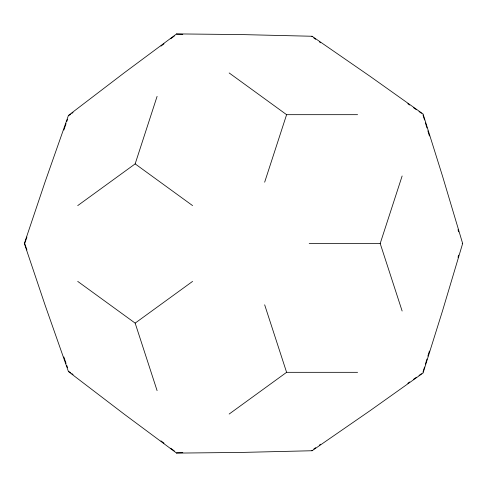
<?xml version="1.0" encoding="UTF-8"?>
<svg xmlns="http://www.w3.org/2000/svg" width="487" height="487" viewBox="0 0 487 487"><rect width="100%" height="100%" fill="white"/><g stroke="black" fill="none" stroke-linecap="round" stroke-linejoin="round"><path stroke-width="0.73" d="M462.65 243.5L442.476 311.016L423.039 373.042L370.053 410.699L312.076 450.743L241.637 452.423L176.635 453.105L124.447 414.346L68.448 371.587L45.084 305.106L24.35 243.5L45.084 181.895L68.448 115.413L124.447 72.654L176.635 33.895L241.637 34.577L312.076 36.257L370.053 76.301L423.039 113.958L442.476 175.984L462.65 243.5L462.2 243.5M422.984 372.117L424.536 367.028M425.419 364.124L426.971 359.035M427.86 356.131L429.412 351.042M457.993 257.306L458.657 255.127M77.725 205.605L135.155 163.882L157.094 96.371M176.635 453.105L176.738 452.776L182.82 452.667M264.66 182.187L286.6 114.676L229.164 72.953M311.942 36.683L312.076 36.257M402.128 311.016L380.195 243.5L402.128 175.984M26.919 249.965L24.691 243.5L26.919 237.035M63.852 130.041L66.08 123.576M66.829 121.421L67.571 119.272M69.416 115.224L70.627 114.305M71.839 113.392L73.056 112.479M160.978 46.119L164.009 43.83M170.675 38.796L174.316 36.05M68.448 371.587L68.807 371.319M157.094 390.635L135.155 323.118L192.584 281.395M229.164 414.047L286.6 372.324L357.586 372.324M313.805 449.014L315.673 447.705M319.411 445.094L320.653 444.223M407.82 383.287L409.689 381.985M413.42 379.373L416.537 377.194M419.027 375.453L421.517 373.712M286.6 114.676L357.586 114.676M24.35 243.5L24.691 243.5M309.202 243.5L380.195 243.5M182.82 34.334L176.738 34.224L176.635 33.895M313.805 37.986L315.673 39.295M319.411 41.906L320.653 42.777M407.82 103.713L409.689 105.015M413.42 107.627L416.537 109.806M419.027 111.547L421.517 113.288M68.448 115.413L68.807 115.681M135.155 163.882L192.584 205.605M77.725 281.395L135.155 323.118M69.416 371.776L70.627 372.695M71.839 373.608L73.056 374.521M160.978 440.881L164.009 443.17M170.675 448.204L174.316 450.95M63.852 356.959L66.08 363.424M66.829 365.579L67.571 367.728M264.66 304.813L286.6 372.324M311.942 450.317L312.076 450.743M422.984 114.883L424.536 119.972M425.419 122.876L426.971 127.965M427.86 130.869L429.412 135.958M457.993 229.694L458.657 231.873"/></g></svg>
